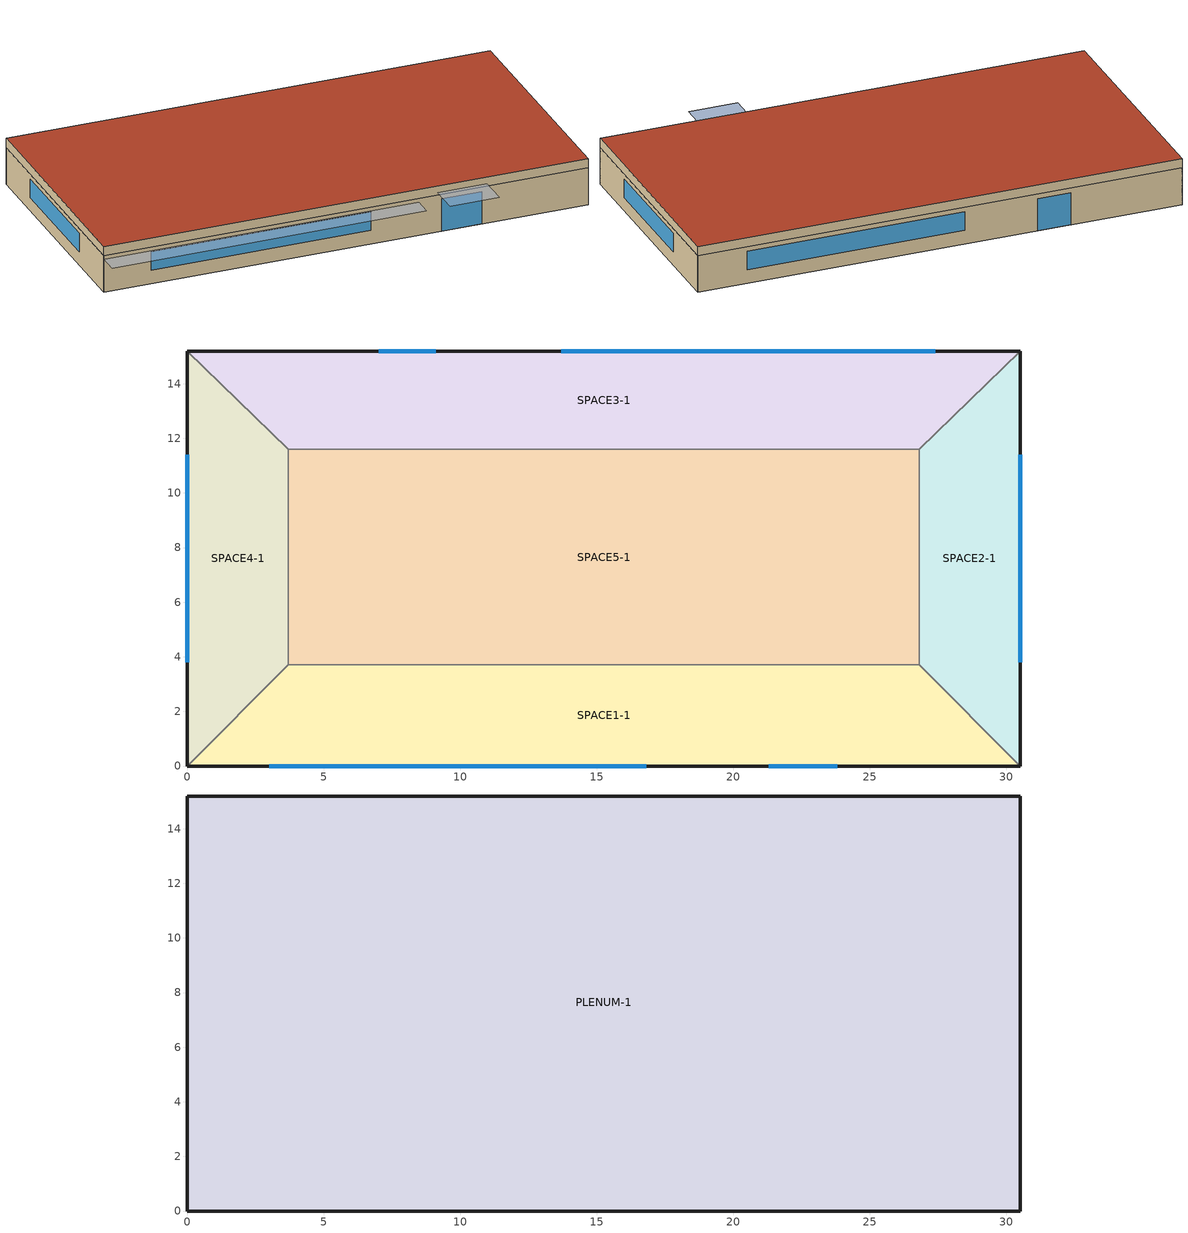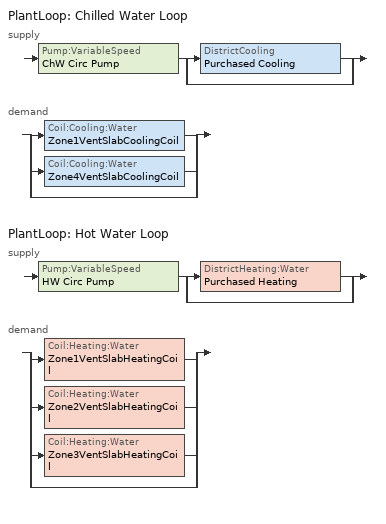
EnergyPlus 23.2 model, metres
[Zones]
SPACE3-1
 floor ground (FLOOR-1): 26.8,11.6 3.7,11.6 0,15.2 30.5,15.2 z0
 wall outside (WALL-1): 30.5,15.2 0,15.2 z0:2.4
 wall to SPACE2-1 (INT-WALL-1): 26.8,11.6 30.5,15.2 z0:2.4
 wall to SPACE4-1 (INT-WALL-1): 0,15.2 3.7,11.6 z0:2.4
 wall to SPACE5-1 (INT-WALL-1): 3.7,11.6 26.8,11.6 z0:2.4
 window (Sgl Grey 3mm): 9.1,15.2 7,15.2 z0:2.1
 window (Dbl Clr 3mm/13mm Air): 27.4,15.2 13.7,15.2 z0.9:2.1
SPACE1-1
 floor ground (FLOOR-1): 26.8,3.7 30.5,0 0,0 3.7,3.7 z0
 wall outside (WALL-1): 0,0 30.5,0 z0:2.4
 wall to SPACE2-1 (INT-WALL-1): 30.5,0 26.8,3.7 z0:2.4
 wall to SPACE4-1 (INT-WALL-1): 3.7,3.7 0,0 z0:2.4
 wall to SPACE5-1 (INT-WALL-1): 26.8,3.7 3.7,3.7 z0:2.4
 window (Sgl Grey 3mm): 21.3,0 23.8,0 z0:2.1
 window (Dbl Clr 3mm/13mm Air): 3,0 16.8,0 z0.9:2.1
SPACE2-1
 floor ground (Floor with radiant): 26.8,11.6 30.5,15.2 30.5,0 26.8,3.7 z0
 wall outside (WALL-1): 30.5,0 30.5,15.2 z0:2.4
 wall to SPACE5-1 (INT-WALL-1): 26.8,11.6 26.8,3.7 z0:2.4
 window (Dbl Clr 3mm/13mm Air): 30.5,3.8 30.5,11.4 z0.9:2.1
SPACE4-1
 floor ground (Floor with Radiant): 3.7,3.7 0,0 0,15.2 3.7,11.6 z0
 wall outside (WALL-1): 0,15.2 0,0 z0:2.4
 wall to SPACE5-1 (INT-WALL-1): 3.7,3.7 3.7,11.6 z0:2.4
 window (Dbl Clr 3mm/13mm Air): 0,11.4 0,3.8 z0.9:2.1
SPACE5-1
 floor ground (FLOOR-1): 26.8,11.6 26.8,3.7 3.7,3.7 3.7,11.6 z0
PLENUM-1
 floor to SPACE1-1 (reverseceiling with Radiant): 26.8,3.7 30.5,0 0,0 3.7,3.7 z2.4
 floor to SPACE2-1 (CLNG-1): 26.8,11.6 30.5,15.2 30.5,0 26.8,3.7 z2.4
 floor to SPACE3-1 (reverseCeiling with Radiant): 26.8,11.6 3.7,11.6 0,15.2 30.5,15.2 z2.4
 floor to SPACE4-1 (CLNG-1): 3.7,3.7 0,0 0,15.2 3.7,11.6 z2.4
 floor to SPACE5-1 (reverseceiling with Radiant): 26.8,11.6 26.8,3.7 3.7,3.7 3.7,11.6 z2.4
 wall outside (WALL-1): 30.5,15.2 0,15.2 0,0 30.5,0 30.5,15.2 z2.4:3
 roof outside (ROOF-1): 0,15.2 0,0 30.5,0 30.5,15.2 z3
shading: 0,-1.3 0,0 19.8,0 19.8,-1.3 z2.2; 21,-2 21,0 24.1,0 24.1,-2 z2.6
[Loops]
PlantLoop 'Chilled Water Loop'
 supply: Pump:VariableSpeed 'ChW Circ Pump' > split
  | DistrictCooling 'Purchased Cooling'
  | bypass
 demand: split
  | Coil:Cooling:Water 'Zone1VentSlabCoolingCoil'
  | Coil:Cooling:Water 'Zone4VentSlabCoolingCoil'
  | bypass
PlantLoop 'Hot Water Loop'
 supply: Pump:VariableSpeed 'HW Circ Pump' > split
  | DistrictHeating:Water 'Purchased Heating'
  | bypass
 demand: split
  | Coil:Heating:Water 'Zone1VentSlabHeatingCoil'
  | Coil:Heating:Water 'Zone2VentSlabHeatingCoil'
  | Coil:Heating:Water 'Zone3VentSlabHeatingCoil'
  | bypass
[Building]
Building: Loads convergence tolerance value=0.5; Maximum number of warmup days=25; Minimum number of warmup days=6; North axis=30; Solar distribution=FullExterior; Temperature convergence tolerance value=0.4; Terrain=City
[Site:GroundTemperature:BuildingSurface]
20.03, 20.03, 20.13, 20.3, 20.43, 20.52, 20.62, 20.77, 20.78, 20.55, 20.44, 20.2
[Site:Location]
CHICAGO_IL_USA TMY2-94846: Elevation=190; Latitude=41.78; Longitude=-87.75; Time zone=-6
[SizingPeriod:DesignDay] Barometric pressure=99063; Day of month=21; Daylight saving time indicator=No; Humidity condition type=WetBulb; Rain indicator=No; Sky clearness=1; Snow indicator=No; Solar model indicator=ASHRAEClearSky
Name | Daily dry bulb temperature range | Day type | Maximum dry bulb temperature | Month | Wetbulb or dewpoint at maximum dry bulb | Wind direction | Wind speed
CHICAGO_IL_USA Annual Cooling 1% Design Conditions DB/MCWB | 10.7 | SummerDesignDay | 31.5 | 7 | 23 | 230 | 5.3
CHICAGO_IL_USA Annual Heating 99% Design Conditions DB | 0 | WinterDesignDay | -17.3 | 1 | -17.3 | 270 | 4.9
[Construction]
CLNG-1: MAT-CLNG-1
Dbl Clr 3mm/13mm Air: CLEAR 3MM, AIR 13MM, CLEAR 3MM
FLOOR-1: MAT-FLOOR-1
Floor with Radiant: INS - EXPANDED EXT POLYSTYRENE R12, CONC, CONC, FINISH FLOORING - TILE 1 / 16 IN
INT-WALL-1: GP02, AL21, GP02
ROOF-1: RG01, BR01, IN46, WD01
Sgl Grey 3mm: GREY 3MM
WALL-1: WD01, PW03, IN02, GP01
reverseCeiling with Radiant: MAT-CLNG-1, GYP2, GYP1, CLN-INS
[Material] Thermal absorptance=0.9
Name | Conductivity | Density | Roughness | Solar absorptance | Specific heat | Thickness | Visible absorptance
BR01 | 0.162 | 1121 | VeryRough | 0.7 | 1464 | 0.009 | 0.7
CLN-INS | 0.05 | 56.06 | Rough | 0.5 | 1210 | 0.005 | 0.5
COnc | 0.72 | 1860 | VeryRough | 0.7 | 780 | 0.025 | 0.7
FINISH FLOORING - TILE 1 / 16 IN | 0.17 | 1922.21 | Smooth | 0.5 | 1250 | 0.0016 | 0.5
GP01 | 0.16 | 801 | MediumSmooth | 0.75 | 837 | 0.0127 | 0.75
GP02 | 0.16 | 801 | MediumSmooth | 0.75 | 837 | 0.0159 | 0.75
GYP1 | 0.7845 | 1842.12 | MediumRough | 0.5 | 988 | 0.0127 | 0.5
GYP2 | 0.7845 | 1842.12 | MediumRough | 0.5 | 988 | 0.01905 | 0.5
IN02 | 0.043 | 10 | Rough | 0.75 | 837 | 0.0901 | 0.75
IN46 | 0.023 | 24 | VeryRough | 0.5 | 1590 | 0.0762 | 0.5
INS - EXPANDED EXT POLYSTYRENE R12 | 0.02 | 56.06 | Rough | 0.5 | 1210 | 0.1 | 0.5
PW03 | 0.115 | 545 | MediumSmooth | 0.78 | 1213 | 0.0127 | 0.78
RG01 | 1.442 | 881 | Rough | 0.65 | 1674 | 0.0127 | 0.65
WD01 | 0.115 | 513 | MediumSmooth | 0.78 | 1381 | 0.0191 | 0.78
[Material:AirGap]
AL21: Thermal resistance=0.157
[Material:NoMass] Roughness=Rough; Solar absorptance=0.65; Thermal absorptance=0.65; Visible absorptance=0.65
Name | Thermal resistance
MAT-CLNG-1 | 0.652259
MAT-FLOOR-1 | 3.5222
[WindowMaterial:Gas]
AIR 13MM: Gas type=Air; Thickness=0.0127
[WindowMaterial:Glazing] Back side infrared hemispherical emissivity=0.84; Conductivity=0.9; Front side infrared hemispherical emissivity=0.84; Infrared transmittance at normal incidence=0; Optical data type=SpectralAverage; Thickness=0.003
Name | Back side solar reflectance at normal incidence | Back side visible reflectance at normal incidence | Front side solar reflectance at normal incidence | Front side visible reflectance at normal incidence | Solar transmittance at normal incidence | Visible transmittance at normal incidence
CLEAR 3MM | 0.075 | 0.081 | 0.075 | 0.081 | 0.837 | 0.898
GREY 3MM | 0.061 | 0.061 | 0.061 | 0.061 | 0.626 | 0.611
[Coil:Cooling:Water] Availability schedule=CoolingCoilAvailSched; Design air flow rate=0.84; Design inlet air humidity ratio=0.013; Design inlet air temperature=35; Design inlet water temperature=6.67; Design outlet air humidity ratio=0.0087138; Design outlet air temperature=13.23; Design water flow rate=0.001; Heat exchanger configuration=CrossFlow; Type of analysis=SimpleAnalysis
Zone1VentSlabCoolingCoil; Zone4VentSlabCoolingCoil
[Coil:Heating:Electric]
Zone4VentSlabHeatingCoil: Availability schedule=FanAndCoilAvailSched; Efficiency=0.99; Nominal capacity=10000
[Coil:Heating:Fuel]
Zone5VentSlabHeatingCoil: Availability schedule=FanAndCoilAvailSched; Burner efficiency=0.77; Fuel type=NaturalGas; Nominal capacity=10000
[Coil:Heating:Water] Availability schedule=FanAndCoilAvailSched; Maximum water flow rate=0.0005; U factor times area value=400
Zone1VentSlabHeatingCoil; Zone2VentSlabHeatingCoil; Zone3VentSlabHeatingCoil
[DistrictCooling]
Purchased Cooling: Nominal capacity=1000000
[DistrictHeating:Water]
Purchased Heating: Nominal capacity=1000000
[ElectricEquipment] Design level=8.07; Design level calculation method=EquipmentLevel; Fraction latent=0; Fraction lost=0; Fraction radiant=0.3; Schedule=BLDG Sch   2
Name | Zone or zonelist or space or spacelist
SPACE1-1 ElecEq 1 | SPACE1-1
SPACE2-1 ElecEq 1 | SPACE2-1
SPACE3-1 ElecEq 1 | SPACE3-1
SPACE4-1 ElecEq 1 | SPACE4-1
SPACE5-1 ElecEq 1 | SPACE5-1
[Fan:SystemModel] Design electric power consumption=Autosize; Design maximum air flow rate=0.84; Design power sizing method=TotalEfficiencyAndPressure; Design pressure rise=75; Electric power minimum flow rate fraction=0; End use subcategory=General; Fan total efficiency=0.5; Motor efficiency=0.9; Motor in air stream fraction=1; Speed control method=Discrete
Name | Availability schedule
Zone1VentSlabFan; Zone3VentSlabFan; Zone4VentSlabFan | VentSlabAvailability
Zone2VentSlabFan; Zone5VentSlabFan | UnitVentAvailability
[Lights] End use subcategory=GeneralLights; Fraction radiant=0.59; Fraction replaceable=0; Fraction visible=0.2; Lighting level=0; Return air fraction=0; Schedule=BLDG Sch   3; Watts per zone floor area=15
Name | Design level calculation method | Zone or zonelist or space or spacelist
SPACE1-1 Lights 1 | Watts/Area | SPACE1-1
SPACE2-1 Lights 1 | LightingLevel | SPACE2-1
SPACE3-1 Lights 1 | LightingLevel | SPACE3-1
SPACE4-1 Lights 1 | LightingLevel | SPACE4-1
SPACE5-1 Lights 1 | LightingLevel | SPACE5-1
[People] Activity level schedule=Activity Sch; Floor area per person=20; Fraction radiant=0.3; Number of people=0; Number of people schedule=BLDG Sch   1
Name | Number of people calculation method | Zone or zonelist or space or spacelist
SPACE1-1 People 1 | Area/Person | SPACE1-1
SPACE2-1 People 1 | People | SPACE2-1
SPACE3-1 People 1 | People | SPACE3-1
SPACE4-1 People 1 | People | SPACE4-1
SPACE5-1 People 1 | People | SPACE5-1
[PlantEquipmentList]
cooling plant: Purchased Cooling, DistrictCooling
heating plant: Purchased Heating, DistrictHeating:Water
[PlantEquipmentOperation:CoolingLoad]
Purchased Cooling Only: Load range 1 lower limit=0; Load range 1 upper limit=1000000; Range 1 equipment list=cooling plant
[PlantEquipmentOperation:HeatingLoad]
Purchased Heating Only: Load range 1 lower limit=0; Load range 1 upper limit=1000000; Range 1 equipment list=heating plant
[PlantEquipmentOperationSchemes] Control scheme 1 schedule=ON
Name | Control scheme 1
Chilled Loop Operation | Purchased Cooling Only
Hot Loop Operation | Purchased Heating Only
[PlantLoop] Fluid type=Water; Load distribution scheme=Optimal; Maximum loop temperature=100; Minimum loop flow rate=0; Plant loop volume=Autocalculate
Name | Maximum loop flow rate | Minimum loop temperature | Plant equipment operation scheme
Chilled Water Loop | 0.004 | 1 | Chilled Loop Operation
Hot Water Loop | 0.002 | 10 | Hot Loop Operation
[Pump:VariableSpeed] Design minimum flow rate=0; Design pump head=300000; Fraction of motor inefficiencies to fluid stream=0; Motor efficiency=0.87; Pump control type=Intermittent; Coefficient 1 of the part load performance curve=0; Coefficient 2 of the part load performance curve=1; Coefficient 3 of the part load performance curve=0; Coefficient 4 of the part load performance curve=0
Name | Design maximum flow rate | Design power consumption
ChW Circ Pump | 0.004 | 1800
HW Circ Pump | 0.002 | 900
[SetpointManager:Scheduled] Control variable=Temperature
Name | Schedule | Setpoint node or nodelist
Chilled Water Loop Setpoint Manager | CW Loop Temp Schedule | Chilled Water Loop Setpoint Node List
Hot Water Loop Setpoint Manager | HW Loop Temp Schedule | Hot Water Loop Setpoint Node List
[Zone] Multiplier=1; Type=1
Name | Ceiling height | Volume
PLENUM-1 | 0.6096 | 283.2
SPACE1-1; SPACE3-1 | 2.4384 | 239.247
SPACE2-1; SPACE4-1 | 2.4384 | 103.311
SPACE5-1 | 2.4384 | 447.683
[Zone equipment]
SPACE1-1: Zone1VentSlab
SPACE2-1: Zone2VentSlab
SPACE3-1: Zone3VentSlab
SPACE4-1: Zone4VentSlab
SPACE5-1: Zone5VentSlab
[ZoneHVAC:VentilatedSlab] Availability schedule=VentSlabAvailability; Cooling high air temperature schedule=VentSlabCoolHighAir; Cooling high control temperature schedule=VentSlabCoolHighControl; Cooling low air temperature schedule=VentSlabCoolLowAir; Cooling low control temperature schedule=VentSlabCoolLowControl; Heating high air temperature schedule=VentSlabHotHighAir; Heating high control temperature schedule=VentSlabHotHighControl; Heating low air temperature schedule=VentSlabHotLowAir; Heating low control temperature schedule=VentSlabHotLowControl; Hollow core inside diameter=0.05; Maximum air flow rate=0.84; Maximum outdoor air flow rate=0.84; Maximum outdoor air fraction or temperature schedule=VentSlabMaxOA; Minimum outdoor air flow rate=0.168; Minimum outdoor air schedule=U2MinOASched; Outdoor air control type=VariablePercent
Name | Zone | Coil option type | Cooling coil | Fan | Heating coil | Hollow core length | Number of cores | Surface name or radiant surface group | System configuration type | Temperature control type
Zone1VentSlab | SPACE1-1 | HeatingAndCooling | Zone1VentSlabCoolingCoil | Zone1VentSlabFan | Zone1VentSlabHeatingCoil | 30 | 50 | C1-1 | SlabOnly | MeanAirTemperature
Zone2VentSlab | SPACE2-1 | Heating |  | Zone2VentSlabFan | Zone2VentSlabHeatingCoil | 15 | 50 | F2-1 | SlabAndZone | OperativeTemperature
Zone3VentSlab | SPACE3-1 | Heating |  | Zone3VentSlabFan | Zone3VentSlabHeatingCoil | 30 | 50 | C3-1 | SlabOnly | OutdoorDryBulbTemperature
Zone4VentSlab | SPACE4-1 | HeatingAndCooling | Zone4VentSlabCoolingCoil | Zone4VentSlabFan | Zone4VentSlabHeatingCoil | 15 | 50 | F4-1 | SlabAndZone | MeanRadiantTemperature
Zone5VentSlab | SPACE5-1 | Heating |  | Zone5VentSlabFan | Zone5VentSlabHeatingCoil | 25 | 100 | C5-1 | SlabAndZone | MeanAirTemperature
[ZoneInfiltration:DesignFlowRate] Air changes per hour=0.3; Constant term coefficient=1; Design flow rate=0.01; Design flow rate calculation method=Flow/Zone; Schedule=INFIL-SCH; Temperature term coefficient=0; Velocity squared term coefficient=0; Velocity term coefficient=0
Name | Zone or zonelist or space or spacelist
SPACE1-1 Infil 1 | SPACE1-1
SPACE2-1 Infil 1 | SPACE2-1
SPACE3-1 Infil 1 | SPACE3-1
SPACE4-1 Infil 1 | SPACE4-1
SPACE5-1 Infil 1 | SPACE5-1
[Schedule:Compact]
Activity Sch: Through: 12/31, For: AllDays, Until: 24:00, 131.8
BLDG Sch   1: Through: 12/31, For: Weekdays SummerDesignDay WinterDesignDay, Until: 6:00, 0, Until: 7:00, 0.1, Until: 8:00, 0.5, Until: 12:00, 1, Until: 13:00, 0.5, Until: 16:00, 1, Until: 17:00, 0.5, Until: 18:00, 0.1, Until: 24:00, 0, For: AllOtherDays, Until: 24:00, 0
BLDG Sch   2: Through: 12/31, For: Weekdays SummerDesignDay WinterDesignDay, Until: 8:00, 0, Until: 18:00, 1, Until: 24:00, 0, For: AllOtherDays, Until: 24:00, 0
BLDG Sch   3: Through: 12/31, For: Weekdays SummerDesignDay WinterDesignDay, Until: 6:00, 0.05, Until: 7:00, 0.2, Until: 17:00, 1, Until: 18:00, 0.5, Until: 24:00, 0.05, For: AllOtherDays, Until: 24:00, 0.05
CW Loop Temp Schedule: Through: 12/31, For: AllDays, Until: 24:00, 6.67
CoolingCoilAvailSched: Through: 3/31, For: AllDays, Until: 24:00, 0, Through: 9/30, For: Weekdays SummerDesignDay, Until: 7:00, 0, Until: 17:00, 1, Until: 24:00, 0, For: AllOtherDays, Until: 24:00, 0, Through: 12/31, For: AllDays, Until: 24:00, 0
FanAndCoilAvailSched: Through: 3/31, For: AllDays, Until: 24:00, 1, Through: 9/30, For: Weekdays SummerDesignDay, Until: 7:00, 0, Until: 17:00, 1, Until: 24:00, 0, For: AllOtherDays, Until: 24:00, 0, Through: 12/31, For: AllDays, Until: 24:00, 1
HW Loop Temp Schedule: Through: 12/31, For: AllDays, Until: 24:00, 60
INFIL-SCH; ON; UnitVentAvailability; VentSlabAvailability; VentSlabMaxOA: Through: 12/31, For: AllDays, Until: 24:00, 1
U2MinOASched: Through: 12/31, For: WeekDays, Until: 8:00, 0, Until: 16:00, 1, Until: 24:00, 0, For: AllOtherDays, Until: 24:00, 0
VentSlabCoolHighAir: Through: 12/31, For: AllDays, Until: 24:00, 23
VentSlabCoolHighControl: Through: 12/31, For: AllDays, Until: 24:00, 28
VentSlabCoolLowAir; VentSlabHotHighControl: Through: 12/31, For: AllDays, Until: 24:00, 20
VentSlabCoolLowControl: Through: 12/31, For: AllDays, Until: 24:00, 24
VentSlabHotHighAir: Through: 12/31, For: AllDays, Until: 24:00, 30
VentSlabHotLowAir: Through: 12/31, For: AllDays, Until: 24:00, 25
VentSlabHotLowControl: Through: 12/31, For: AllDays, Until: 24:00, 15
